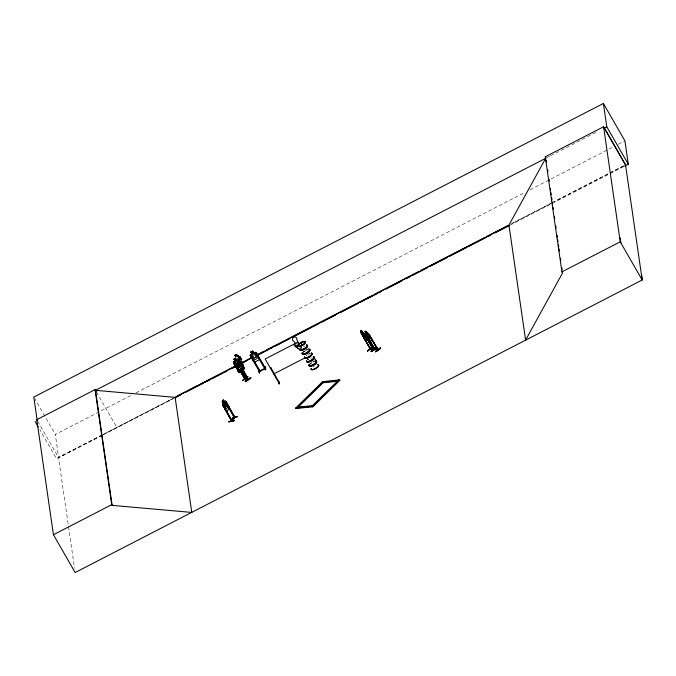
<?xml version="1.0" encoding="UTF-8"?>
<svg xmlns="http://www.w3.org/2000/svg" width="676" height="676" viewBox="0 0 676 676"><rect width="100%" height="100%" fill="white"/><g stroke="black" fill="none" stroke-linecap="round" stroke-linejoin="round"><path stroke-width="0.51" stroke-dasharray="3.38 2.54" d="M301.133 348.106L301.665 347.625L301.107 346.653M296.595 345.639L296.612 346.188M296.485 345.123L295.15 346.23L298.048 344.414M298.378 344.616L295.48 346.433L297.761 345.267M298.268 345.715L295.987 346.881M102.363 434.922L56.471 458.615L39.825 429.666M103.293 434.44L174.188 397.851L102.929 434.567M552.774 202.403L510.803 224.077L552.782 202.445M623.669 165.806L553.712 201.921L623.678 165.899M546.884 157.677L549.689 156.232M550.627 155.75L597.423 131.634M102.186 435.361L58.685 457.779L55.314 434.448L132.259 394.792M136.011 392.857L524.508 192.635M530.136 189.736L612.718 147.174M618.346 144.275L624.92 140.887M102.008 435.048L58.508 457.466L68.352 525.489M103.115 434.879L173.284 398.713M510.084 225.142L623.602 166.634M309.87 353.109L308.915 353.43A4.301 1.462 -29.9 0 1 309.853 353.117M309.017 353.599L309.971 353.269M301.099 347.979L302.02 347.701L301.166 347.177M300.828 347.126L301.327 347.574M295.429 345.385L296.849 346.67M295.074 345.309L298.623 348.461M295.108 345.436L296.527 346.704M295.057 345.647L298.606 348.799M294.981 345.673L299.24 349.458M299.122 349.543L294.643 345.782M294.508 345.664L298.868 349.543M293.722 345.402L298.048 349.154M297.93 347.878L298.378 348.664M297.702 348.022L298.268 348.993M96.524 392.122L116.99 427.722M34.324 397.953L55.314 434.448M37.695 421.266L58.685 457.779M68.504 526.536L74.554 568.339M303.228 352.171A4.352 1.479 -29.9 0 1 304.893 350.878M305.873 350.312A4.352 1.479 -29.9 0 1 307.825 349.534M303.11 351.959A4.352 1.479 -29.9 0 1 303.862 351.3M306.76 349.644A4.352 1.479 -29.9 0 1 307.707 349.323M306.608 349.433A4.293 1.462 -29.9 0 1 307.546 349.112M301.04 348.275A4.284 1.462 -29.9 0 1 301.783 347.633M303.642 346.45A4.284 1.462 -29.9 0 1 304.631 346.002M300.735 347.827A4.352 1.479 -29.9 0 1 301.488 347.168M308.991 353.59A4.276 1.453 -29.9 0 1 309.921 353.278M303.406 352.407A4.293 1.462 -29.9 0 1 306.017 350.574M300.854 348.047A4.352 1.479 -29.9 0 1 301.614 347.388M309.997 363.941A4.352 1.479 -29.9 0 1 311.661 362.649M312.642 362.082A4.352 1.479 -29.9 0 1 314.594 361.305M309.87 363.73A4.352 1.479 -29.9 0 1 310.63 363.071M313.52 361.415A4.352 1.479 -29.9 0 1 314.475 361.094M313.377 361.204A4.293 1.462 -29.9 0 1 314.315 360.883M307.808 360.046A4.284 1.462 -29.9 0 1 308.552 359.395M310.411 358.221A4.284 1.462 -29.9 0 1 311.399 357.765M307.495 359.598A4.352 1.479 -29.9 0 1 308.256 358.939M306.372 355.601A4.267 1.453 -29.9 0 1 307.259 354.976M308.222 354.427A4.267 1.453 -29.9 0 1 310.14 353.658M306.236 355.382A4.301 1.462 -29.9 0 1 307.132 354.756M309.093 353.742A4.301 1.462 -29.9 0 1 310.03 353.43M312.912 366.992A4.293 1.462 -29.9 0 1 314.779 365.809M310.174 364.178A4.293 1.462 -29.9 0 1 311.813 362.902M307.622 359.809A4.352 1.479 -29.9 0 1 308.383 359.15"/><path stroke-width="1.01" d="M239.473 362.057L240.546 361.922L241.611 364.71L241.171 366.536L239.507 367.727L238.163 367.169L237.107 364.381L237.808 363.249L236.008 364.888L237.673 369.045L238.822 370.178L242.904 367.136L242.954 365.268M238.78 370.144L243.014 367.195C243.047 365.8 242.625 360.561 240.867 361.449L243.859 369.045L243.943 367.651M239.836 356.641L241.704 359.302L241.112 359.784L239.186 358.483L239.794 357.503A5.484 1.479 50.8 0 0 236.085 355.568L235.451 356.294L234.893 355.365A6.405 1.732 50.8 0 1 238.67 357.063L239.228 357.629L239.836 356.641L239.228 357.629M236.034 355.821L235.476 354.883A6.405 1.732 50.8 0 1 239.253 356.59L239.811 357.148M239.186 358.483L239.794 357.503M238.898 372.315L238.687 371.335C240.081 370.237 236.989 371.639 238.865 372.282M236.507 364.541L239.507 372.163L239.16 370.972M243.335 367.803L243.884 367.414L244.433 368.606L241.357 361.102M301.42 342.943L301.826 342.732M301.352 342.943L301.428 343.078M301.276 345.495L302.425 345.115L301.986 344.921M301.834 345.453L301.471 345.191M301.547 345.123L301.352 345.639L302.121 345.25M301.724 345.014L302.24 344.963L301.513 345.233M235.451 356.294L235.501 356.041A5.484 1.479 50.8 0 1 239.211 357.984M251.379 356.387L250.847 356.759L251.379 356.387L260.057 371.403L259.516 371.715L250.238 355.627L250.492 354.638L255.131 352.247L256.212 352.559L265.457 368.623C264.527 369.797 264.308 367.558 265.06 368.133M250.238 355.652L250.5 354.663M228.944 421.9L234.302 420.616L228.944 421.469L228.953 421.959M234.234 420.624L229.063 421.697M237.918 370.845C239.431 374.487 238.4 369.24 238.02 370.761M243.411 367.076L242.777 367.389L243.461 367.051M243.605 368.69L242.87 367.448M370.237 348.427L370.102 348.571M370.068 349.095L360.764 332.423L364.296 333.412L373.549 349.5C371.107 348.74 369.907 349.982 370.287 348.41M373.11 348.985L373.735 349.34L364.761 334.358M374.876 349.661L365.378 332.998M375.062 349.509L368.471 338.084M377.377 349.484L377.926 349.348L374.867 349.146M545.405 158.809L508.935 225.04L525.632 340.366M525.59 340.096L562.559 272.952L561.933 271.853L545.278 156.798L603.583 126.75L625.545 164.944L642.2 279.999L75.163 572.521L53.429 534.716L36.774 419.661L95.079 389.613L96.524 392.122M301.758 342.724L301.243 342.8M245.675 380.444L240.284 371.065L245.675 380.444L246.47 380.089L240.732 370.718L246.41 380.132L245.903 380.52L240.352 371.048M247.399 379.295L248.185 378.949L247.636 379.329M234.749 417.675C233.904 415.284 234.91 420.43 231.615 421.199L223.35 405.853L232.147 420.802C230.077 419.847 233.144 420.802 234.251 417.413M231.851 420.193L231.809 421.156L235.028 417.354M244.906 378.966L247.56 380.039M247.331 380.258L244.695 379.151M270.932 367.812L270.4 368.183L270.932 367.812L279.492 382.92L279.019 383.14L265.153 358.998L297.533 342.318L298.538 344.076M259.668 370.811L259.094 371.217L264.544 368.496M361.626 333.969L370.558 348.926M373.152 349.45L364.584 334.493L365.074 334.392M374.572 349.653L378.053 350.058L368.8 333.969L365.327 332.938L365.336 333.614M223.528 405.811L223.055 406.2M225.902 402.795L226.367 402.414L227.204 404.214M232.333 417.929L237.682 416.577L232.358 417.836M234.428 417.371L231.758 420.387M231.902 421.072L222.598 405.017L223.334 403.09L222.218 401.265L223.334 399.998L224.398 401.84M222.345 401.274L223.334 400.099M223.283 400.006L224.398 401.941L225.024 401.037L225.826 401.231L228.691 406.175L229.249 408.422M225.1 401.105L222.666 403.995L222.7 404.992L226.815 411.397L229.375 408.431L228.615 406.191M223.646 406.741L226.849 402.972M279.044 384.306L278.732 381.906M259.356 372.687L259.221 373.118L259.018 370.161L259.449 372.949M279.07 383.14C277.811 382.937 279.627 381.374 279.61 382.827M278.639 382.633L279.281 382.193M279.518 382.777L279.002 383.038M259.119 371.09L259.407 371.758L259.204 371.158M234.707 417.472L228.218 405.972M231.86 420.869L224.356 407.611M239.067 371.065L239.524 372.087M243.918 367.634L244.433 368.606L238.974 372.476L236.008 364.888M242.245 370.017L242.819 369.637L248.1 379.042L242.625 369.519M295.708 408.034L322.638 381.627L339.555 379.904L339.825 380.368L312.895 406.775L295.978 408.498L295.708 408.034L312.633 406.301L339.555 379.904M295.978 408.498L323.525 381.534M241.095 370.575L244.23 368.378L243.216 366.713M234.842 355.66L235.425 355.187M360.494 330.682L361.702 330.834L363.637 333.403L365.885 338.245L364.803 338.11L363.375 336.563L360.553 330.632L361.559 332.516M360.764 332.423L360.832 332.989M364.998 331.232L366.206 331.392L368.141 333.961L370.389 338.794L369.307 338.668L367.888 337.121L364.998 331.232L366.189 333.099M363.511 332.71L373.422 349.534M365.336 333.547L369.527 340.4L372.248 340.738L371.597 338.896M367.271 333.175L366.155 331.434M366.13 334.527L374.791 349.703M368.023 333.268L377.994 350.084M377.926 350.092L369.265 334.907L378.239 349.898L374.698 349.484M369.578 334.95L369.088 335.051M367.136 338.355L367.676 340.113M367.744 340.18L365.015 339.791L363.612 337.975L365.082 339.8L367.744 340.18L367.093 338.338M371.648 338.913L372.248 340.738M372.4 346.704L367.626 350.979L372.391 346.729M367.423 350.945L372.527 346.957L367.626 350.979M373.101 348.926L370.186 348.723M370.972 351.097C386.968 338.997 360.646 359.615 376.304 347.472L371.132 351.343M376.912 347.261L372.062 351.452M371.927 351.495L377.014 347.523M377.605 349.484L374.69 349.281M375.484 351.655C384.188 343.983 380.495 349.889 375.518 351.689M377.867 349.847L377.335 349.5M236.448 365.758L234.454 362.336L234.995 361.094L233.803 359.226L235.611 357.967L236.659 359.902L237.901 359.877L238.898 361.592L237.817 362.285L237.631 361.787L238.696 361.026L238.89 361.525M235.586 358.069L233.803 359.226M234.893 361.068L233.651 361.93L233.465 362.987M240.31 361.719L238.814 359.167L237.8 358.964L236.676 359.801M233.719 361.973L237.842 359.057M237.158 361.745C242.185 358.863 234.952 361.491 237.851 363.282M240.867 361.449L241.535 361.263L239.549 362.006L238.941 360.477M238.789 372.206L233.414 362.961L233.904 362.615L239.338 371.817M238.265 359.531C239.034 358.424 238.02 361.432 239.811 362.066M233.997 362.657L233.414 362.961M243.799 367.457L243.275 367.845L243.825 369.037M239.304 371.741L244.095 368.344M244.298 368.488L239.574 372.045M301.521 345.284L301.969 345.03M242.566 380.656L247.999 376.769M242.388 380.368L247.864 376.532M245.312 381.779C257.057 372.138 247.146 382.422 245.025 381.45L250.542 377.647L250.83 377.985M238.746 371.758L239.583 371.183L240.521 371.952L239.735 372.662L238.746 371.758L239.735 372.662M238.797 371.893L239.634 371.318L240.571 372.087M239.684 372.527L240.521 371.952M294.415 344.388L295.86 343.476M278.96 383.055L278.732 382.455M265.11 368.116L264.595 368.378M243.766 368.699L242.633 367.026M259.5 371.58L265.313 368.581M234.69 417.726L226.08 402.761M370.195 348.926L373.684 349.34M624.539 166.152L628.291 164.217L624.92 140.887L603.406 103.479L33.8 397.04L37.18 420.362L36.774 419.661M175.084 397.099L191.773 512.425L112.14 505.369L95.485 390.314L545.946 158.159M603.972 128.254L606.786 126.809L603.406 103.479M252.79 351.097L250.796 352.12L252.782 351.072L253.813 353.007L255.165 353.134L257.142 356.573L256.99 358.559L255.131 359.514L253.289 358.559L251.311 355.12L251.954 353.996L250.897 352.128M256.229 353.894L256.779 353.607L256.238 353.979L264.916 368.935M176.96 396.128L198.524 385.016M200.4 384.044L235.096 366.164M242.6 362.294L251.041 357.95M257.607 354.562L264.172 351.182M266.048 350.219L372.958 295.116M374.834 294.153L418.909 271.439M420.785 270.468L484.557 237.606M486.424 236.634L507.997 225.522M236.076 365.953L175.118 397.37L95.485 390.314M241.704 363.054L252.021 357.731M257.649 354.832L508.977 225.311M175.16 397.75L180.788 394.852M185.477 392.426L203.307 383.241M205.183 382.278L209.873 379.861M211.749 378.89L223.004 373.093M224.88 372.121L226.756 371.158M231.454 368.741L235.206 366.806M241.771 363.418L246.461 361.001M257.717 355.204L268.98 349.399M270.856 348.436L272.732 347.464M274.608 346.501L289.615 338.76M294.305 336.344L312.135 327.159M314.01 326.195L318.7 323.77M320.576 322.807L335.583 315.067M340.273 312.65L358.103 303.465M359.978 302.502L364.668 300.085M366.544 299.113L377.808 293.316M379.684 292.345L381.56 291.381M386.25 288.965L401.257 281.224M405.946 278.808L410.636 276.391M412.512 275.428L427.528 267.688M429.404 266.724L447.225 257.531M449.101 256.567L466.93 247.382M468.806 246.41L473.496 243.994M475.372 243.03L486.627 237.225M488.511 236.262L490.387 235.29M495.077 232.874L509.146 225.623M265.558 367.152L265.127 367.026L265.609 367.169L265.626 369.823L265.11 367.026M273.755 373.963L305.206 357.756M561.933 271.853L620.238 241.805L603.583 126.75M53.429 534.716L111.734 504.668L95.079 389.613M240.766 370.735L240.521 371.166L241.028 370.778M242.295 369.975L247.746 379.312L242.076 369.84M259.964 371.352L251.396 356.472M373.228 348.951L370.363 348.588M245.633 378.442L248.269 379.54M248.506 379.397L245.912 378.306M222.218 401.265L225.201 407.789L226.578 408.634L227.575 407.467L227.254 405.363L225.277 401.924L224.398 401.941M225.776 401.24L234.995 417.405M225.438 409.96L226.882 411.388M246.191 380.064L240.85 370.701M327.835 381.594L329.854 381.382M333.893 380.968L335.913 380.765M339.825 380.368L338.676 379.988L311.746 406.394L312.016 406.859M297.381 407.172L312.532 405.625L312.802 406.09M300.676 407.332L302.696 407.121M306.735 406.707L309.769 406.403M370 348.351L370.287 349.146M365.446 331.629L366.493 332.33L365.8 332.246M369.527 340.341L372.299 340.696M237.944 369.333L236.33 367.905M238.839 370.828L243.09 367.829L238.425 371.276M370.532 348.943L364.981 339.293M239.769 358.01L241.704 359.302M240.664 361.145L236.515 364.11M253.077 360.587L254.751 362.099L259.423 359.666L259.052 357.511M239.253 357.122L241.112 359.784M295.818 344.033L294.077 341.388A2.298 2.146 -48.4 0 1 292.556 338.744A2.298 2.146 -48.4 0 1 295.285 337.028A2.298 2.146 -48.4 0 1 296.806 339.673L299.189 344.371M238.763 359.184L240.217 361.685M243.132 366.679L244.163 368.437M238.011 362.226L237.014 360.519L235.349 361.702L236.845 364.271M233.904 362.615L239.304 371.868M233.541 362.97L236.414 367.862M316.199 360.916L315.219 359.201L316.207 360.908A4.293 1.462 -29.9 0 1 312.836 364.736A4.293 1.462 -29.9 0 1 308.898 364.677M606.786 126.809L628.291 164.217M604.2 127.747L625.528 164.851M620.238 241.805L642.2 279.999L641.558 274.955M545.278 156.798L545.912 157.888M366.274 334.704L374.918 349.669M322.638 381.627L323.796 381.999L296.865 408.405L296.595 407.941M312.633 406.301L312.895 406.775M256.153 352.593L265.33 368.716M252.756 351.19L253.813 353.033M250.796 352.095L251.852 353.962M250.314 355.61L253.145 360.545M242.49 369.586L247.374 378.087M242.076 369.907L246.909 378.45M227.93 406.318L234.471 417.802M111.734 504.668L112.14 505.369M35.135 421.52L38.262 426.945M241.442 361.288L242.997 365.302M238.898 360.57L239.515 362.099M546.25 160.246L546.554 162.333M547.611 169.642L547.915 171.729M548.971 179.03L549.267 181.117M550.332 188.427L550.627 190.514M550.932 192.601L551.236 194.688M551.684 197.814L551.988 199.902M552.292 201.989L552.596 204.076M553.044 207.211L553.348 209.29M554.404 216.599L554.709 218.686M555.765 225.987L556.069 228.074M557.125 235.383L557.43 237.47M557.725 239.558L558.03 241.645M558.486 244.771L558.79 246.858M559.086 248.945L559.39 251.033M560.446 258.342L560.75 260.429M561.807 267.73L562.111 269.817M265.271 367.245L265.626 369.823M248.185 378.949L247.458 379.253M620.222 237.851L620.864 242.895M309.405 349.661A4.293 1.462 -29.9 0 1 306.955 353.396A4.293 1.462 -29.9 0 1 302.527 353.607M309.312 349.382A4.352 1.479 -29.9 0 1 306.329 353.447A4.352 1.479 -29.9 0 1 302.662 352.813M311.425 353.151A4.301 1.462 -29.9 0 1 308.966 356.894A4.301 1.462 -29.9 0 1 304.53 357.105M311.323 352.965A4.301 1.462 -29.9 0 1 308.864 356.708A4.301 1.462 -29.9 0 1 304.428 356.92M306.287 345.242A4.352 1.479 -29.9 0 1 304.944 348.748A4.352 1.479 -29.9 0 1 299.967 349.255M308.366 348.96A4.293 1.462 -29.9 0 1 308.89 350.92A4.293 1.462 -29.9 0 1 303.854 353.81A4.293 1.462 -29.9 0 1 302.451 352.348M306.38 345.52A4.284 1.462 -29.9 0 1 306.904 347.489A4.284 1.462 -29.9 0 1 301.885 350.371A4.284 1.462 -29.9 0 1 300.482 348.909M309.194 349.171A4.352 1.479 -29.9 0 1 306.211 353.227A4.352 1.479 -29.9 0 1 302.544 352.602M306.82 345.039A4.352 1.479 -29.9 0 1 304.335 348.833A4.352 1.479 -29.9 0 1 299.84 349.044M306.634 344.836A4.293 1.462 -29.9 0 1 304.183 348.571A4.293 1.462 -29.9 0 1 299.755 348.782M316.174 361.423A4.293 1.462 -29.9 0 1 313.723 365.158A4.293 1.462 -29.9 0 1 309.295 365.37M316.081 361.153A4.352 1.479 -29.9 0 1 313.098 365.209A4.352 1.479 -29.9 0 1 309.431 364.575M318.168 364.879A4.301 1.462 -29.9 0 1 315.717 368.623A4.301 1.462 -29.9 0 1 311.273 368.834M317.365 364.66A4.267 1.453 -29.9 0 1 316.047 368.09A4.267 1.453 -29.9 0 1 311.171 368.589M311.594 353.514A4.267 1.453 -29.9 0 1 309.16 357.224A4.267 1.453 -29.9 0 1 304.758 357.435M318.092 364.736A4.301 1.462 -29.9 0 1 315.633 368.479A4.301 1.462 -29.9 0 1 311.197 368.69M311.501 353.278A4.301 1.462 -29.9 0 1 309.042 357.021A4.301 1.462 -29.9 0 1 304.606 357.232M313.047 357.012A4.352 1.479 -29.9 0 1 312.177 360.207A4.352 1.479 -29.9 0 1 306.659 361.499M313.799 357.3A4.293 1.462 -29.9 0 1 311.349 361.035A4.293 1.462 -29.9 0 1 306.921 361.246M315.962 360.942A4.352 1.479 -29.9 0 1 313.478 364.727A4.352 1.479 -29.9 0 1 308.983 364.939M313.588 356.81A4.352 1.479 -29.9 0 1 311.585 360.308A4.352 1.479 -29.9 0 1 306.532 361.288M313.402 356.607A4.293 1.462 -29.9 0 1 310.952 360.342A4.293 1.462 -29.9 0 1 306.524 360.553M243.478 375.501A0.862 0.608 -50.5 0 0 244.163 376.304A0.862 0.608 -50.5 0 0 244.72 374.986A0.862 0.608 -50.5 0 0 243.478 375.501A0.862 0.608 -50.5 0 1 242.566 375.264A0.862 0.608 -50.5 0 1 243.301 374.174A0.862 0.608 -50.5 0 1 243.985 374.8M240.411 362.175L239.895 364.651C242.971 364.846 241.34 367.026 239.659 365.226L238.67 367.778L239.16 365.167C236.287 365.006 237.808 362.826 239.38 364.584L240.411 362.175M223.334 400.615L222.7 401.367L223.055 401.983L223.688 401.231L223.334 400.615M224.745 402.558L223.756 403.724L225.733 407.163L226.722 405.989L224.745 402.558M380.596 347.929L375.636 351.892L380.613 347.963M235.468 358.584L234.395 359.353L234.758 359.962L235.823 359.201L235.468 358.584M239.659 362.556L237.994 363.747L239.05 366.536L240.715 365.344L239.659 362.556M243.394 368.15L239.143 371.158L243.394 368.15M252.604 351.672L251.404 352.289L251.759 352.897L252.951 352.289L252.604 351.672M254.168 353.649L252.309 354.604L254.286 358.043L256.145 357.089L254.168 353.649M245.472 378.205L248.253 379.633L245.489 378.214M337.89 380.757L322.739 382.303L323.01 382.777L338.161 381.23L337.89 380.757M361.635 331.164L360.942 331.071L361.99 331.772L361.635 331.164M363.063 333.336L361.981 333.2L363.958 336.64L365.04 336.766L363.063 333.336M367.567 333.885L366.485 333.758L368.462 337.189L369.544 337.324L367.567 333.885M299.772 346.146A4.293 1.462 -29.9 0 0 305.265 341.879A4.293 1.462 -29.9 0 0 299.392 343.467A4.293 1.462 -29.9 0 0 299.772 346.146M299.848 346.281A4.301 1.462 -29.9 0 0 305.349 342.014A4.301 1.462 -29.9 0 0 299.468 343.611A4.301 1.462 -29.9 0 0 299.848 346.281M299.992 346.484A4.267 1.453 -29.9 0 0 305.442 342.25A4.267 1.453 -29.9 0 0 299.603 343.83A4.267 1.453 -29.9 0 0 299.992 346.484"/></g></svg>
